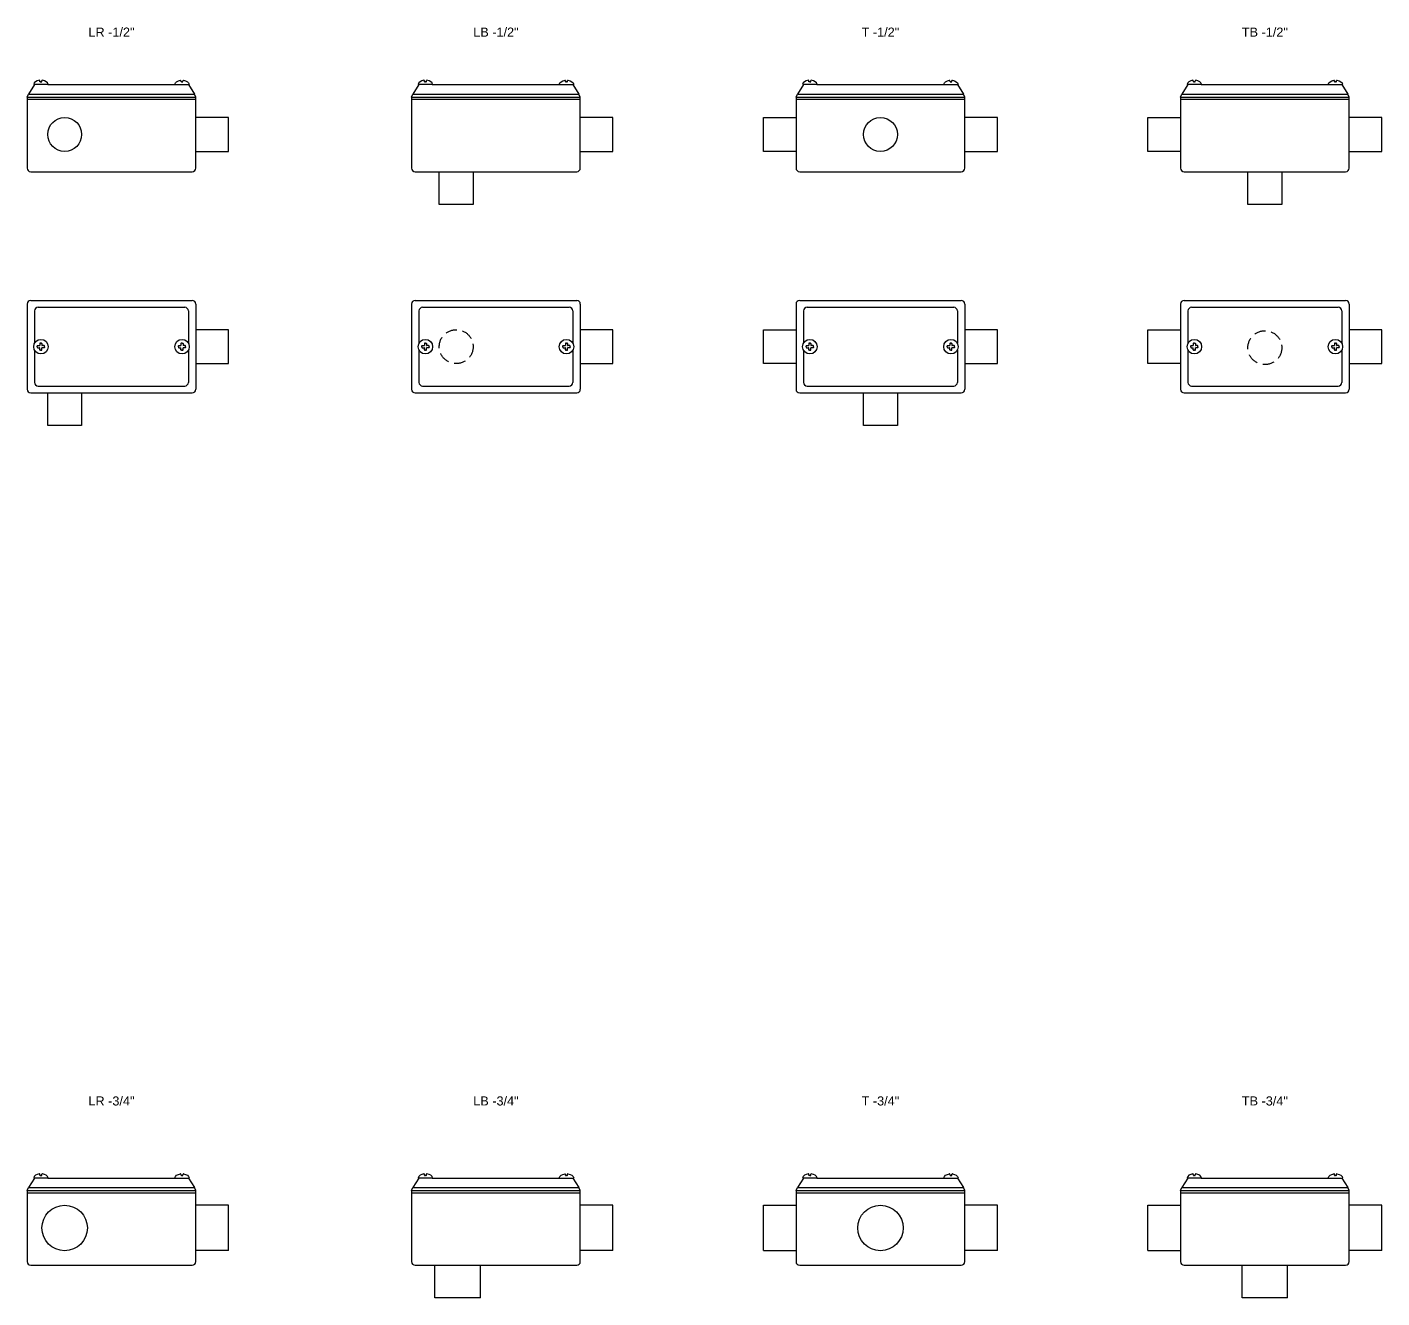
# Model space of a CAD drawing. Header units: millimetres. Extents: x -1637 to 3313, y 823 to 4086.
# Drawn here: x 1248 to 1994, y 3377 to 4077 of the extents above; entities that cross this region are included whole.
import ezdxf
from ezdxf.enums import TextEntityAlignment as Align

# ---------------------------------------------------------------- set-up
doc = ezdxf.new("R2010")
doc.units = ezdxf.units.MM
doc.linetypes.add('HIDDEN', pattern=[9.525, 6.35, -3.175])
doc.layers.add('CONDULETE', color=8, linetype='Continuous')
doc.layers.add('FURO VASADO', color=251, linetype='HIDDEN')
doc.styles.get("Standard").update_dxf_attribs({"font": 'arial.ttf'})

msp = doc.modelspace()

# ---------------------------------------------------------------- linework, layer by layer
at = {"layer": 'CONDULETE'}
for p, q in [((1254.85, 4047.14), (1254.8, 4047.7)), ((1255.89, 4047.14), (1255.94, 4047.7)), ((1332.61, 4047.14), (1332.56, 4047.7)), ((1333.65, 4047.14), (1333.7, 4047.7)), ((1466.76, 4047.14), (1466.71, 4047.7)), ((1467.8, 4047.14), (1467.85, 4047.7)), ((1544.51, 4047.14), (1544.46, 4047.7)), ((1545.55, 4047.14), (1545.6, 4047.7)), ((1678.66, 4047.14), (1678.61, 4047.7)), ((1679.7, 4047.14), (1679.75, 4047.7)), ((1756.42, 4047.14), (1756.37, 4047.7)), ((1757.46, 4047.14), (1757.51, 4047.7)), ((1890.57, 4047.14), (1890.52, 4047.7)), ((1891.6, 4047.14), (1891.66, 4047.7)), ((1968.32, 4047.14), (1968.27, 4047.7)), ((1969.36, 4047.14), (1969.41, 4047.7)), ((1247.75, 4038.64), (1248.47, 4040.3)), ((1251.85, 4045.51), (1248.47, 4040.3)), ((1248.47, 4040.3), (1340.03, 4040.3)), ((1259.15, 4045.51), (1251.6, 4045.51)), ((1255.37, 4046.96), (1255.05, 4046.96)), ((1255.37, 4046.96), (1255.69, 4046.96)), ((1259.15, 4045.51), (1329.35, 4045.51)), ((1329.35, 4045.51), (1336.9, 4045.51)), ((1333.13, 4046.96), (1332.81, 4046.96)), ((1333.13, 4046.96), (1333.45, 4046.96)), ((1336.65, 4045.51), (1340.03, 4040.3)), ((1340.75, 4038.64), (1340.03, 4040.3)), ((1459.65, 4038.64), (1460.38, 4040.3)), ((1463.75, 4045.51), (1460.38, 4040.3)), ((1460.38, 4040.3), (1551.93, 4040.3)), ((1471.05, 4045.51), (1463.5, 4045.51)), ((1467.28, 4046.96), (1466.96, 4046.96)), ((1467.28, 4046.96), (1467.6, 4046.96)), ((1471.05, 4045.51), (1541.26, 4045.51)), ((1541.26, 4045.51), (1548.81, 4045.51)), ((1545.03, 4046.96), (1544.71, 4046.96)), ((1545.03, 4046.96), (1545.35, 4046.96)), ((1548.56, 4045.51), (1551.93, 4040.3)), ((1552.65, 4038.64), (1551.93, 4040.3)), ((1671.56, 4038.64), (1672.28, 4040.3)), ((1675.65, 4045.51), (1672.28, 4040.3)), ((1672.28, 4040.3), (1763.83, 4040.3)), ((1682.95, 4045.51), (1675.41, 4045.51)), ((1679.18, 4046.96), (1678.86, 4046.96)), ((1679.18, 4046.96), (1679.5, 4046.96)), ((1682.95, 4045.51), (1753.16, 4045.51)), ((1753.16, 4045.51), (1760.71, 4045.51)), ((1756.94, 4046.96), (1756.62, 4046.96)), ((1756.94, 4046.96), (1757.26, 4046.96)), ((1760.46, 4045.51), (1763.83, 4040.3)), ((1764.56, 4038.64), (1763.83, 4040.3)), ((1883.46, 4038.64), (1884.19, 4040.3)), ((1887.56, 4045.51), (1884.19, 4040.3)), ((1884.19, 4040.3), (1975.74, 4040.3)), ((1894.86, 4045.51), (1887.31, 4045.51)), ((1891.09, 4046.96), (1890.77, 4046.96)), ((1891.09, 4046.96), (1891.41, 4046.96)), ((1894.86, 4045.51), (1965.07, 4045.51)), ((1965.07, 4045.51), (1972.61, 4045.51)), ((1968.84, 4046.96), (1968.52, 4046.96)), ((1968.84, 4046.96), (1969.16, 4046.96)), ((1972.37, 4045.51), (1975.74, 4040.3)), ((1976.46, 4038.64), (1975.74, 4040.3)), ((1247.75, 4038.64), (1247.75, 3999.51)), ((1247.75, 4038.64), (1340.75, 4038.64)), ((1247.75, 4037.51), (1340.75, 4037.51)), ((1340.75, 3999.51), (1340.75, 4038.64)), ((1459.65, 4038.64), (1459.65, 3999.51)), ((1459.65, 4038.64), (1552.65, 4038.64)), ((1459.65, 4037.51), (1552.65, 4037.51)), ((1552.65, 3999.51), (1552.65, 4038.64)), ((1671.56, 4038.64), (1671.56, 3999.51)), ((1671.56, 4038.64), (1764.56, 4038.64)), ((1671.56, 4037.51), (1764.56, 4037.51)), ((1764.56, 3999.51), (1764.56, 4038.64)), ((1883.46, 4038.64), (1883.46, 3999.51)), ((1883.46, 4038.64), (1976.46, 4038.64)), ((1883.46, 4037.51), (1976.46, 4037.51)), ((1976.46, 3999.51), (1976.46, 4038.64)), ((1358.75, 4027.42), (1340.75, 4027.42)), ((1358.75, 4008.72), (1358.75, 4027.42)), ((1570.65, 4027.42), (1552.65, 4027.42)), ((1570.65, 4008.72), (1570.65, 4027.42)), ((1653.56, 4008.72), (1653.56, 4027.42)), ((1653.56, 4027.42), (1671.56, 4027.42)), ((1782.56, 4027.42), (1764.56, 4027.42)), ((1782.56, 4008.72), (1782.56, 4027.42)), ((1865.46, 4008.72), (1865.46, 4027.42)), ((1865.46, 4027.42), (1883.46, 4027.42)), ((1994.46, 4027.42), (1976.46, 4027.42)), ((1994.46, 4008.72), (1994.46, 4027.42)), ((1340.75, 4008.72), (1358.75, 4008.72)), ((1552.65, 4008.72), (1570.65, 4008.72)), ((1671.56, 4008.72), (1653.56, 4008.72)), ((1764.56, 4008.72), (1782.56, 4008.72)), ((1883.46, 4008.72), (1865.46, 4008.72)), ((1976.46, 4008.72), (1994.46, 4008.72)), ((1249.75, 3997.51), (1338.75, 3997.51)), ((1461.65, 3997.51), (1550.65, 3997.51)), ((1474.91, 3979.51), (1474.91, 3997.51)), ((1493.61, 3997.51), (1493.61, 3979.51)), ((1673.56, 3997.51), (1762.56, 3997.51)), ((1885.46, 3997.51), (1974.46, 3997.51)), ((1920.61, 3979.51), (1920.61, 3997.51)), ((1939.31, 3997.51), (1939.31, 3979.51)), ((1493.61, 3979.51), (1474.91, 3979.51)), ((1939.31, 3979.51), (1920.61, 3979.51)), ((1247.75, 3924.57), (1247.75, 3877.57)), ((1249.75, 3926.57), (1338.75, 3926.57)), ((1251.85, 3920.78), (1251.85, 3902.94)), ((1253.85, 3922.78), (1334.65, 3922.78)), ((1336.65, 3920.78), (1336.65, 3902.94)), ((1340.75, 3924.57), (1340.75, 3877.57)), ((1459.65, 3924.57), (1459.65, 3877.57)), ((1461.65, 3926.57), (1550.65, 3926.57)), ((1463.75, 3920.78), (1463.75, 3902.94)), ((1465.75, 3922.78), (1546.56, 3922.78)), ((1548.56, 3920.78), (1548.56, 3902.94)), ((1552.65, 3924.57), (1552.65, 3877.57)), ((1671.56, 3924.57), (1671.56, 3877.57)), ((1673.56, 3926.57), (1762.56, 3926.57)), ((1675.65, 3920.78), (1675.65, 3902.94)), ((1677.65, 3922.78), (1758.46, 3922.78)), ((1760.46, 3920.78), (1760.46, 3902.94)), ((1764.56, 3924.57), (1764.56, 3877.57)), ((1883.46, 3924.57), (1883.46, 3877.57)), ((1885.46, 3926.57), (1974.46, 3926.57)), ((1887.56, 3920.78), (1887.56, 3902.94)), ((1889.56, 3922.78), (1970.37, 3922.78)), ((1972.37, 3920.78), (1972.37, 3902.94)), ((1976.46, 3924.57), (1976.46, 3877.57)), ((1358.75, 3910.42), (1340.75, 3910.42)), ((1358.75, 3891.72), (1358.75, 3910.42)), ((1570.65, 3910.42), (1552.65, 3910.42)), ((1570.65, 3891.72), (1570.65, 3910.42)), ((1653.56, 3891.72), (1653.56, 3910.42)), ((1653.56, 3910.42), (1671.56, 3910.42)), ((1782.56, 3910.42), (1764.56, 3910.42)), ((1782.56, 3891.72), (1782.56, 3910.42)), ((1865.46, 3891.72), (1865.46, 3910.42)), ((1865.46, 3910.42), (1883.46, 3910.42)), ((1994.46, 3910.42), (1976.46, 3910.42)), ((1994.46, 3891.72), (1994.46, 3910.42)), ((1251.85, 3899.21), (1251.85, 3881.37)), ((1253.38, 3901.07), (1253.38, 3901.44)), ((1253.38, 3901.07), (1253.38, 3900.7)), ((1253.58, 3901.64), (1254.64, 3901.64)), ((1253.58, 3900.5), (1254.64, 3900.5)), ((1254.8, 3902.87), (1254.8, 3901.8)), ((1254.8, 3899.28), (1254.8, 3900.34)), ((1255.37, 3903.07), (1255, 3903.07)), ((1255.37, 3899.08), (1255, 3899.08)), ((1255.37, 3903.07), (1255.74, 3903.07)), ((1255.37, 3899.08), (1255.74, 3899.08)), ((1255.94, 3902.87), (1255.94, 3901.8)), ((1255.94, 3899.28), (1255.94, 3900.34)), ((1257.17, 3901.64), (1256.1, 3901.64)), ((1257.17, 3900.5), (1256.1, 3900.5)), ((1257.37, 3901.07), (1257.37, 3901.44)), ((1257.37, 3901.07), (1257.37, 3900.7)), ((1331.13, 3901.07), (1331.13, 3901.44)), ((1331.13, 3901.07), (1331.13, 3900.7)), ((1331.33, 3901.64), (1332.4, 3901.64)), ((1331.33, 3900.5), (1332.4, 3900.5)), ((1332.56, 3902.87), (1332.56, 3901.8)), ((1332.56, 3899.28), (1332.56, 3900.34)), ((1333.13, 3903.07), (1332.76, 3903.07)), ((1333.13, 3899.08), (1332.76, 3899.08)), ((1333.13, 3903.07), (1333.5, 3903.07)), ((1333.13, 3899.08), (1333.5, 3899.08)), ((1333.7, 3902.87), (1333.7, 3901.8)), ((1333.7, 3899.28), (1333.7, 3900.34)), ((1334.92, 3901.64), (1333.86, 3901.64)), ((1334.92, 3900.5), (1333.86, 3900.5)), ((1335.12, 3901.07), (1335.12, 3901.44)), ((1335.12, 3901.07), (1335.12, 3900.7)), ((1336.65, 3899.21), (1336.65, 3881.37)), ((1463.75, 3899.21), (1463.75, 3881.37)), ((1465.28, 3901.07), (1465.28, 3901.44)), ((1465.28, 3901.07), (1465.28, 3900.7)), ((1465.48, 3901.64), (1466.55, 3901.64)), ((1465.48, 3900.5), (1466.55, 3900.5)), ((1466.71, 3902.87), (1466.71, 3901.8)), ((1466.71, 3899.28), (1466.71, 3900.34)), ((1467.28, 3903.07), (1466.91, 3903.07)), ((1467.28, 3899.08), (1466.91, 3899.08)), ((1467.28, 3903.07), (1467.65, 3903.07)), ((1467.28, 3899.08), (1467.65, 3899.08)), ((1467.85, 3902.87), (1467.85, 3901.8)), ((1467.85, 3899.28), (1467.85, 3900.34)), ((1469.07, 3901.64), (1468.01, 3901.64)), ((1469.07, 3900.5), (1468.01, 3900.5)), ((1469.27, 3901.07), (1469.27, 3901.44)), ((1469.27, 3901.07), (1469.27, 3900.7)), ((1543.04, 3901.07), (1543.04, 3901.44)), ((1543.04, 3901.07), (1543.04, 3900.7)), ((1543.24, 3901.64), (1544.3, 3901.64)), ((1543.24, 3900.5), (1544.3, 3900.5)), ((1544.46, 3902.87), (1544.46, 3901.8)), ((1544.46, 3899.28), (1544.46, 3900.34)), ((1545.03, 3903.07), (1544.66, 3903.07)), ((1545.03, 3899.08), (1544.66, 3899.08)), ((1545.03, 3903.07), (1545.4, 3903.07)), ((1545.03, 3899.08), (1545.4, 3899.08)), ((1545.6, 3902.87), (1545.6, 3901.8)), ((1545.6, 3899.28), (1545.6, 3900.34)), ((1546.83, 3901.64), (1545.76, 3901.64)), ((1546.83, 3900.5), (1545.76, 3900.5)), ((1547.03, 3901.07), (1547.03, 3901.44)), ((1547.03, 3901.07), (1547.03, 3900.7)), ((1548.56, 3899.21), (1548.56, 3881.37)), ((1675.65, 3899.21), (1675.65, 3881.37)), ((1677.19, 3901.07), (1677.19, 3901.44)), ((1677.19, 3901.07), (1677.19, 3900.7)), ((1677.39, 3901.64), (1678.45, 3901.64)), ((1677.39, 3900.5), (1678.45, 3900.5)), ((1678.61, 3902.87), (1678.61, 3901.8)), ((1678.61, 3899.28), (1678.61, 3900.34)), ((1679.18, 3903.07), (1678.81, 3903.07)), ((1679.18, 3899.08), (1678.81, 3899.08)), ((1679.18, 3903.07), (1679.55, 3903.07)), ((1679.18, 3899.08), (1679.55, 3899.08)), ((1679.75, 3902.87), (1679.75, 3901.8)), ((1679.75, 3899.28), (1679.75, 3900.34)), ((1680.98, 3901.64), (1679.91, 3901.64)), ((1680.98, 3900.5), (1679.91, 3900.5)), ((1681.18, 3901.07), (1681.18, 3901.44)), ((1681.18, 3901.07), (1681.18, 3900.7)), ((1754.94, 3901.07), (1754.94, 3901.44)), ((1754.94, 3901.07), (1754.94, 3900.7)), ((1755.14, 3901.64), (1756.21, 3901.64)), ((1755.14, 3900.5), (1756.21, 3900.5)), ((1756.37, 3902.87), (1756.37, 3901.8)), ((1756.37, 3899.28), (1756.37, 3900.34)), ((1756.94, 3903.07), (1756.57, 3903.07)), ((1756.94, 3899.08), (1756.57, 3899.08)), ((1756.94, 3903.07), (1757.31, 3903.07)), ((1756.94, 3899.08), (1757.31, 3899.08)), ((1757.51, 3902.87), (1757.51, 3901.8)), ((1757.51, 3899.28), (1757.51, 3900.34)), ((1758.73, 3901.64), (1757.67, 3901.64)), ((1758.73, 3900.5), (1757.67, 3900.5)), ((1758.93, 3901.07), (1758.93, 3901.44)), ((1758.93, 3901.07), (1758.93, 3900.7)), ((1760.46, 3899.21), (1760.46, 3881.37)), ((1887.56, 3899.21), (1887.56, 3881.37)), ((1889.09, 3901.07), (1889.09, 3901.44)), ((1889.09, 3901.07), (1889.09, 3900.7)), ((1889.29, 3901.64), (1890.36, 3901.64)), ((1889.29, 3900.5), (1890.36, 3900.5)), ((1890.52, 3902.87), (1890.52, 3901.8)), ((1890.52, 3899.28), (1890.52, 3900.34)), ((1891.09, 3903.07), (1890.72, 3903.07)), ((1891.09, 3899.08), (1890.72, 3899.08)), ((1891.09, 3903.07), (1891.46, 3903.07)), ((1891.09, 3899.08), (1891.46, 3899.08)), ((1891.66, 3902.87), (1891.66, 3901.8)), ((1891.66, 3899.28), (1891.66, 3900.34)), ((1892.88, 3901.64), (1891.82, 3901.64)), ((1892.88, 3900.5), (1891.82, 3900.5)), ((1893.08, 3901.07), (1893.08, 3901.44)), ((1893.08, 3901.07), (1893.08, 3900.7)), ((1966.85, 3901.07), (1966.85, 3901.44)), ((1966.85, 3901.07), (1966.85, 3900.7)), ((1967.05, 3901.64), (1968.11, 3901.64)), ((1967.05, 3900.5), (1968.11, 3900.5)), ((1968.27, 3902.87), (1968.27, 3901.8)), ((1968.27, 3899.28), (1968.27, 3900.34)), ((1968.84, 3903.07), (1968.47, 3903.07)), ((1968.84, 3899.08), (1968.47, 3899.08)), ((1968.84, 3903.07), (1969.21, 3903.07)), ((1968.84, 3899.08), (1969.21, 3899.08)), ((1969.41, 3902.87), (1969.41, 3901.8)), ((1969.41, 3899.28), (1969.41, 3900.34)), ((1970.64, 3901.64), (1969.57, 3901.64)), ((1970.64, 3900.5), (1969.57, 3900.5)), ((1970.84, 3901.07), (1970.84, 3901.44)), ((1970.84, 3901.07), (1970.84, 3900.7)), ((1972.37, 3899.21), (1972.37, 3881.37)), ((1340.75, 3891.72), (1358.75, 3891.72)), ((1552.65, 3891.72), (1570.65, 3891.72)), ((1671.56, 3891.72), (1653.56, 3891.72)), ((1764.56, 3891.72), (1782.56, 3891.72)), ((1883.46, 3891.72), (1865.46, 3891.72)), ((1976.46, 3891.72), (1994.46, 3891.72)), ((1249.75, 3875.57), (1338.75, 3875.57)), ((1253.85, 3879.37), (1334.65, 3879.37)), ((1259.11, 3857.57), (1259.11, 3875.57)), ((1277.81, 3875.57), (1277.81, 3857.57)), ((1461.65, 3875.57), (1550.65, 3875.57)), ((1465.75, 3879.37), (1546.56, 3879.37)), ((1673.56, 3875.57), (1762.56, 3875.57)), ((1677.65, 3879.37), (1758.46, 3879.37)), ((1708.71, 3857.57), (1708.71, 3875.57)), ((1727.41, 3875.57), (1727.41, 3857.57)), ((1885.46, 3875.57), (1974.46, 3875.57)), ((1889.56, 3879.37), (1970.37, 3879.37)), ((1277.81, 3857.57), (1259.11, 3857.57)), ((1727.41, 3857.57), (1708.71, 3857.57)), ((1251.85, 3442.74), (1248.47, 3437.53)), ((1259.15, 3442.74), (1251.6, 3442.74)), ((1254.85, 3444.37), (1254.8, 3444.93)), ((1255.37, 3444.19), (1255.05, 3444.19)), ((1255.37, 3444.19), (1255.69, 3444.19)), ((1255.89, 3444.37), (1255.94, 3444.93)), ((1259.15, 3442.74), (1329.35, 3442.74)), ((1329.35, 3442.74), (1336.9, 3442.74)), ((1332.61, 3444.37), (1332.56, 3444.93)), ((1333.13, 3444.19), (1332.81, 3444.19)), ((1333.13, 3444.19), (1333.45, 3444.19)), ((1333.65, 3444.37), (1333.7, 3444.93)), ((1336.65, 3442.74), (1340.03, 3437.53)), ((1463.75, 3442.74), (1460.38, 3437.53)), ((1471.05, 3442.74), (1463.5, 3442.74)), ((1466.76, 3444.37), (1466.71, 3444.93)), ((1467.28, 3444.19), (1466.96, 3444.19)), ((1467.28, 3444.19), (1467.6, 3444.19)), ((1467.8, 3444.37), (1467.85, 3444.93)), ((1471.05, 3442.74), (1541.26, 3442.74)), ((1541.26, 3442.74), (1548.81, 3442.74)), ((1544.51, 3444.37), (1544.46, 3444.93)), ((1545.03, 3444.19), (1544.71, 3444.19)), ((1545.03, 3444.19), (1545.35, 3444.19)), ((1545.55, 3444.37), (1545.6, 3444.93)), ((1548.56, 3442.74), (1551.93, 3437.53)), ((1675.65, 3442.74), (1672.28, 3437.53)), ((1682.95, 3442.74), (1675.41, 3442.74)), ((1678.66, 3444.37), (1678.61, 3444.93)), ((1679.18, 3444.19), (1678.86, 3444.19)), ((1679.18, 3444.19), (1679.5, 3444.19)), ((1679.7, 3444.37), (1679.75, 3444.93)), ((1682.95, 3442.74), (1753.16, 3442.74)), ((1753.16, 3442.74), (1760.71, 3442.74)), ((1756.42, 3444.37), (1756.37, 3444.93)), ((1756.94, 3444.19), (1756.62, 3444.19)), ((1756.94, 3444.19), (1757.26, 3444.19)), ((1757.46, 3444.37), (1757.51, 3444.93)), ((1760.46, 3442.74), (1763.83, 3437.53)), ((1887.56, 3442.74), (1884.19, 3437.53)), ((1894.86, 3442.74), (1887.31, 3442.74)), ((1890.57, 3444.37), (1890.52, 3444.93)), ((1891.09, 3444.19), (1890.77, 3444.19)), ((1891.09, 3444.19), (1891.41, 3444.19)), ((1891.6, 3444.37), (1891.66, 3444.93)), ((1894.86, 3442.74), (1965.07, 3442.74)), ((1965.07, 3442.74), (1972.61, 3442.74)), ((1968.32, 3444.37), (1968.27, 3444.93)), ((1968.84, 3444.19), (1968.52, 3444.19)), ((1968.84, 3444.19), (1969.16, 3444.19)), ((1969.36, 3444.37), (1969.41, 3444.93)), ((1972.37, 3442.74), (1975.74, 3437.53)), ((1247.75, 3435.87), (1248.47, 3437.53)), ((1247.75, 3435.87), (1247.75, 3396.74)), ((1247.75, 3435.87), (1340.75, 3435.87)), ((1248.47, 3437.53), (1340.03, 3437.53)), ((1340.75, 3435.87), (1340.03, 3437.53)), ((1340.75, 3396.74), (1340.75, 3435.87)), ((1459.65, 3435.87), (1460.38, 3437.53)), ((1459.65, 3435.87), (1459.65, 3396.74)), ((1459.65, 3435.87), (1552.65, 3435.87)), ((1460.38, 3437.53), (1551.93, 3437.53)), ((1552.65, 3435.87), (1551.93, 3437.53)), ((1552.65, 3396.74), (1552.65, 3435.87)), ((1671.56, 3435.87), (1672.28, 3437.53)), ((1671.56, 3435.87), (1671.56, 3396.74)), ((1671.56, 3435.87), (1764.56, 3435.87)), ((1672.28, 3437.53), (1763.83, 3437.53)), ((1764.56, 3435.87), (1763.83, 3437.53)), ((1764.56, 3396.74), (1764.56, 3435.87)), ((1883.46, 3435.87), (1884.19, 3437.53)), ((1883.46, 3435.87), (1883.46, 3396.74)), ((1883.46, 3435.87), (1976.46, 3435.87)), ((1884.19, 3437.53), (1975.74, 3437.53)), ((1976.46, 3435.87), (1975.74, 3437.53)), ((1976.46, 3396.74), (1976.46, 3435.87)), ((1247.75, 3434.74), (1340.75, 3434.74)), ((1358.75, 3427.83), (1340.75, 3427.83)), ((1358.75, 3402.78), (1358.75, 3427.83)), ((1459.65, 3434.74), (1552.65, 3434.74)), ((1570.65, 3427.83), (1552.65, 3427.83)), ((1570.65, 3402.78), (1570.65, 3427.83)), ((1653.56, 3427.83), (1671.56, 3427.83)), ((1653.56, 3402.78), (1653.56, 3427.83)), ((1671.56, 3434.74), (1764.56, 3434.74)), ((1782.56, 3427.83), (1764.56, 3427.83)), ((1782.56, 3402.78), (1782.56, 3427.83)), ((1865.46, 3427.83), (1883.46, 3427.83)), ((1865.46, 3402.78), (1865.46, 3427.83)), ((1883.46, 3434.74), (1976.46, 3434.74)), ((1994.46, 3427.83), (1976.46, 3427.83)), ((1994.46, 3402.78), (1994.46, 3427.83)), ((1358.75, 3402.78), (1340.75, 3402.78)), ((1570.65, 3402.78), (1552.65, 3402.78)), ((1653.56, 3402.78), (1671.56, 3402.78)), ((1782.56, 3402.78), (1764.56, 3402.78)), ((1865.46, 3402.78), (1883.46, 3402.78)), ((1994.46, 3402.78), (1976.46, 3402.78)), ((1249.75, 3394.74), (1338.75, 3394.74)), ((1461.65, 3394.74), (1550.65, 3394.74)), ((1472.56, 3376.74), (1472.56, 3394.74)), ((1497.61, 3376.74), (1497.61, 3394.74)), ((1673.56, 3394.74), (1762.56, 3394.74)), ((1885.46, 3394.74), (1974.46, 3394.74)), ((1917.44, 3376.74), (1917.44, 3394.74)), ((1942.49, 3376.74), (1942.49, 3394.74)), ((1497.61, 3376.74), (1472.56, 3376.74)), ((1942.49, 3376.74), (1917.44, 3376.74))]:
    msp.add_line(p, q, dxfattribs=at)
for centre, radius in [((1268.46, 4018.07), 9.35), ((1718.06, 4018.07), 9.35), ((1255.37, 3901.07), 3.99), ((1333.13, 3901.07), 3.99), ((1467.28, 3901.07), 3.99), ((1545.03, 3901.07), 3.99), ((1679.18, 3901.07), 3.99), ((1756.94, 3901.07), 3.99), ((1891.09, 3901.07), 3.99), ((1968.84, 3901.07), 3.99), ((1268.44, 3415.3), 12.53), ((1718.09, 3415.3), 12.53)]:
    msp.add_circle(centre, radius, dxfattribs=at)
for centre, radius, start, end in [((1254.6, 4047.68), 0.2, 5.15271, 97.00038), ((1256.14, 4047.68), 0.2, 82.99962, 174.84729), ((1332.36, 4047.68), 0.2, 5.15271, 97.00038), ((1333.9, 4047.68), 0.2, 82.99962, 174.84729), ((1466.51, 4047.68), 0.2, 5.15271, 97.00038), ((1468.05, 4047.68), 0.2, 82.99962, 174.84729), ((1544.26, 4047.68), 0.2, 5.15271, 97.00038), ((1545.8, 4047.68), 0.2, 82.99962, 174.84729), ((1678.41, 4047.68), 0.2, 5.15271, 97.00038), ((1679.95, 4047.68), 0.2, 82.99962, 174.84729), ((1756.17, 4047.68), 0.2, 5.15271, 97.00038), ((1757.7, 4047.68), 0.2, 82.99962, 174.84729), ((1890.32, 4047.68), 0.2, 5.15271, 97.00038), ((1891.85, 4047.68), 0.2, 82.99962, 174.84729), ((1968.07, 4047.68), 0.2, 5.15271, 97.00038), ((1969.61, 4047.68), 0.2, 82.99962, 174.84729), ((1251.6, 4045.71), 0.2, 170.96153, 270), ((1255.05, 4047.16), 0.2, 185.15271, 270), ((1255.69, 4047.16), 0.2, 270, 354.84729), ((1259.15, 4045.71), 0.2, 270, 9.03847), ((1329.35, 4045.71), 0.2, 170.96153, 270), ((1332.81, 4047.16), 0.2, 185.15271, 270), ((1333.45, 4047.16), 0.2, 270, 354.84729), ((1336.9, 4045.71), 0.2, 270, 9.03847), ((1463.5, 4045.71), 0.2, 170.96153, 270), ((1466.96, 4047.16), 0.2, 185.15271, 270), ((1467.6, 4047.16), 0.2, 270, 354.84729), ((1471.05, 4045.71), 0.2, 270, 9.03847), ((1541.26, 4045.71), 0.2, 170.96153, 270), ((1544.71, 4047.16), 0.2, 185.15271, 270), ((1545.35, 4047.16), 0.2, 270, 354.84729), ((1548.81, 4045.71), 0.2, 270, 9.03847), ((1675.41, 4045.71), 0.2, 170.96153, 270), ((1678.86, 4047.16), 0.2, 185.15271, 270), ((1679.5, 4047.16), 0.2, 270, 354.84729), ((1682.95, 4045.71), 0.2, 270, 9.03847), ((1753.16, 4045.71), 0.2, 170.96153, 270), ((1756.62, 4047.16), 0.2, 185.15271, 270), ((1757.26, 4047.16), 0.2, 270, 354.84729), ((1760.71, 4045.71), 0.2, 270, 9.03847), ((1887.31, 4045.71), 0.2, 170.96153, 270), ((1890.77, 4047.16), 0.2, 185.15271, 270), ((1891.41, 4047.16), 0.2, 270, 354.84729), ((1894.86, 4045.71), 0.2, 270, 9.03847), ((1965.07, 4045.71), 0.2, 170.96153, 270), ((1968.52, 4047.16), 0.2, 185.15271, 270), ((1969.16, 4047.16), 0.2, 270, 354.84729), ((1972.61, 4045.71), 0.2, 270, 9.03847), ((1249.75, 3999.51), 2, 180, 270), ((1338.75, 3999.51), 2, 270, 0), ((1461.65, 3999.51), 2, 180, 270), ((1550.65, 3999.51), 2, 270, 0), ((1673.56, 3999.51), 2, 180, 270), ((1762.56, 3999.51), 2, 270, 0), ((1885.46, 3999.51), 2, 180, 270), ((1974.46, 3999.51), 2, 270, 0), ((1249.75, 3924.57), 2, 90, 180), ((1253.85, 3920.78), 2, 90, 180), ((1334.65, 3920.78), 2, 0, 90), ((1338.75, 3924.57), 2, 0, 90), ((1461.65, 3924.57), 2, 90, 180), ((1465.75, 3920.78), 2, 90, 180), ((1546.56, 3920.78), 2, 0, 90), ((1550.65, 3924.57), 2, 0, 90), ((1673.56, 3924.57), 2, 90, 180), ((1677.65, 3920.78), 2, 90, 180), ((1758.46, 3920.78), 2, 0, 90), ((1762.56, 3924.57), 2, 0, 90), ((1885.46, 3924.57), 2, 90, 180), ((1889.56, 3920.78), 2, 90, 180), ((1970.37, 3920.78), 2, 0, 90), ((1974.46, 3924.57), 2, 0, 90), ((1253.58, 3901.44), 0.2, 90, 180), ((1253.58, 3900.7), 0.2, 180, 270), ((1254.64, 3901.8), 0.16, 270, 0), ((1254.64, 3900.34), 0.16, 0, 90), ((1255, 3902.87), 0.2, 90, 180), ((1255, 3899.28), 0.2, 180, 270), ((1255.74, 3902.87), 0.2, 0, 90), ((1255.74, 3899.28), 0.2, 270, 0), ((1256.1, 3901.8), 0.16, 180, 270), ((1256.1, 3900.34), 0.16, 90, 180), ((1257.17, 3901.44), 0.2, 0, 90), ((1257.17, 3900.7), 0.2, 270, 0), ((1331.33, 3901.44), 0.2, 90, 180), ((1331.33, 3900.7), 0.2, 180, 270), ((1332.4, 3901.8), 0.16, 270, 0), ((1332.4, 3900.34), 0.16, 0, 90), ((1332.76, 3902.87), 0.2, 90, 180), ((1332.76, 3899.28), 0.2, 180, 270), ((1333.5, 3902.87), 0.2, 0, 90), ((1333.5, 3899.28), 0.2, 270, 0), ((1333.86, 3901.8), 0.16, 180, 270), ((1333.86, 3900.34), 0.16, 90, 180), ((1334.92, 3901.44), 0.2, 0, 90), ((1334.92, 3900.7), 0.2, 270, 0), ((1465.48, 3901.44), 0.2, 90, 180), ((1465.48, 3900.7), 0.2, 180, 270), ((1466.55, 3901.8), 0.16, 270, 0), ((1466.55, 3900.34), 0.16, 0, 90), ((1466.91, 3902.87), 0.2, 90, 180), ((1466.91, 3899.28), 0.2, 180, 270), ((1467.65, 3902.87), 0.2, 0, 90), ((1467.65, 3899.28), 0.2, 270, 0), ((1468.01, 3901.8), 0.16, 180, 270), ((1468.01, 3900.34), 0.16, 90, 180), ((1469.07, 3901.44), 0.2, 0, 90), ((1469.07, 3900.7), 0.2, 270, 0), ((1543.24, 3901.44), 0.2, 90, 180), ((1543.24, 3900.7), 0.2, 180, 270), ((1544.3, 3901.8), 0.16, 270, 0), ((1544.3, 3900.34), 0.16, 0, 90), ((1544.66, 3902.87), 0.2, 90, 180), ((1544.66, 3899.28), 0.2, 180, 270), ((1545.4, 3902.87), 0.2, 0, 90), ((1545.4, 3899.28), 0.2, 270, 0), ((1545.76, 3901.8), 0.16, 180, 270), ((1545.76, 3900.34), 0.16, 90, 180), ((1546.83, 3901.44), 0.2, 0, 90), ((1546.83, 3900.7), 0.2, 270, 0), ((1677.39, 3901.44), 0.2, 90, 180), ((1677.39, 3900.7), 0.2, 180, 270), ((1678.45, 3901.8), 0.16, 270, 0), ((1678.45, 3900.34), 0.16, 0, 90), ((1678.81, 3902.87), 0.2, 90, 180), ((1678.81, 3899.28), 0.2, 180, 270), ((1679.55, 3902.87), 0.2, 0, 90), ((1679.55, 3899.28), 0.2, 270, 0), ((1679.91, 3901.8), 0.16, 180, 270), ((1679.91, 3900.34), 0.16, 90, 180), ((1680.98, 3901.44), 0.2, 0, 90), ((1680.98, 3900.7), 0.2, 270, 0), ((1755.14, 3901.44), 0.2, 90, 180), ((1755.14, 3900.7), 0.2, 180, 270), ((1756.21, 3901.8), 0.16, 270, 0), ((1756.21, 3900.34), 0.16, 0, 90), ((1756.57, 3902.87), 0.2, 90, 180), ((1756.57, 3899.28), 0.2, 180, 270), ((1757.31, 3902.87), 0.2, 0, 90), ((1757.31, 3899.28), 0.2, 270, 0), ((1757.67, 3901.8), 0.16, 180, 270), ((1757.67, 3900.34), 0.16, 90, 180), ((1758.73, 3901.44), 0.2, 0, 90), ((1758.73, 3900.7), 0.2, 270, 0), ((1889.29, 3901.44), 0.2, 90, 180), ((1889.29, 3900.7), 0.2, 180, 270), ((1890.36, 3901.8), 0.16, 270, 0), ((1890.36, 3900.34), 0.16, 0, 90), ((1890.72, 3902.87), 0.2, 90, 180), ((1890.72, 3899.28), 0.2, 180, 270), ((1891.46, 3902.87), 0.2, 0, 90), ((1891.46, 3899.28), 0.2, 270, 0), ((1891.82, 3901.8), 0.16, 180, 270), ((1891.82, 3900.34), 0.16, 90, 180), ((1892.88, 3901.44), 0.2, 0, 90), ((1892.88, 3900.7), 0.2, 270, 0), ((1967.05, 3901.44), 0.2, 90, 180), ((1967.05, 3900.7), 0.2, 180, 270), ((1968.11, 3901.8), 0.16, 270, 0), ((1968.11, 3900.34), 0.16, 0, 90), ((1968.47, 3902.87), 0.2, 90, 180), ((1968.47, 3899.28), 0.2, 180, 270), ((1969.21, 3902.87), 0.2, 0, 90), ((1969.21, 3899.28), 0.2, 270, 0), ((1969.57, 3901.8), 0.16, 180, 270), ((1969.57, 3900.34), 0.16, 90, 180), ((1970.64, 3901.44), 0.2, 0, 90), ((1970.64, 3900.7), 0.2, 270, 0), ((1249.75, 3877.57), 2, 180, 270), ((1253.85, 3881.37), 2, 180, 270), ((1334.65, 3881.37), 2, 270, 0), ((1338.75, 3877.57), 2, 270, 0), ((1461.65, 3877.57), 2, 180, 270), ((1465.75, 3881.37), 2, 180, 270), ((1546.56, 3881.37), 2, 270, 0), ((1550.65, 3877.57), 2, 270, 0), ((1673.56, 3877.57), 2, 180, 270), ((1677.65, 3881.37), 2, 180, 270), ((1758.46, 3881.37), 2, 270, 0), ((1762.56, 3877.57), 2, 270, 0), ((1885.46, 3877.57), 2, 180, 270), ((1889.56, 3881.37), 2, 180, 270), ((1970.37, 3881.37), 2, 270, 0), ((1974.46, 3877.57), 2, 270, 0), ((1251.6, 3442.94), 0.2, 170.96153, 270), ((1254.6, 3444.91), 0.2, 5.15271, 97.00038), ((1255.05, 3444.39), 0.2, 185.15271, 270), ((1255.69, 3444.39), 0.2, 270, 354.84729), ((1256.14, 3444.91), 0.2, 82.99962, 174.84729), ((1259.15, 3442.94), 0.2, 270, 9.03847), ((1329.35, 3442.94), 0.2, 170.96153, 270), ((1332.36, 3444.91), 0.2, 5.15271, 97.00038), ((1332.81, 3444.39), 0.2, 185.15271, 270), ((1333.45, 3444.39), 0.2, 270, 354.84729), ((1333.9, 3444.91), 0.2, 82.99962, 174.84729), ((1336.9, 3442.94), 0.2, 270, 9.03847), ((1463.5, 3442.94), 0.2, 170.96153, 270), ((1466.51, 3444.91), 0.2, 5.15271, 97.00038), ((1466.96, 3444.39), 0.2, 185.15271, 270), ((1467.6, 3444.39), 0.2, 270, 354.84729), ((1468.05, 3444.91), 0.2, 82.99962, 174.84729), ((1471.05, 3442.94), 0.2, 270, 9.03847), ((1541.26, 3442.94), 0.2, 170.96153, 270), ((1544.26, 3444.91), 0.2, 5.15271, 97.00038), ((1544.71, 3444.39), 0.2, 185.15271, 270), ((1545.35, 3444.39), 0.2, 270, 354.84729), ((1545.8, 3444.91), 0.2, 82.99962, 174.84729), ((1548.81, 3442.94), 0.2, 270, 9.03847), ((1675.41, 3442.94), 0.2, 170.96153, 270), ((1678.41, 3444.91), 0.2, 5.15271, 97.00038), ((1678.86, 3444.39), 0.2, 185.15271, 270), ((1679.5, 3444.39), 0.2, 270, 354.84729), ((1679.95, 3444.91), 0.2, 82.99962, 174.84729), ((1682.95, 3442.94), 0.2, 270, 9.03847), ((1753.16, 3442.94), 0.2, 170.96153, 270), ((1756.17, 3444.91), 0.2, 5.15271, 97.00038), ((1756.62, 3444.39), 0.2, 185.15271, 270), ((1757.26, 3444.39), 0.2, 270, 354.84729), ((1757.7, 3444.91), 0.2, 82.99962, 174.84729), ((1760.71, 3442.94), 0.2, 270, 9.03847), ((1887.31, 3442.94), 0.2, 170.96153, 270), ((1890.32, 3444.91), 0.2, 5.15271, 97.00038), ((1890.77, 3444.39), 0.2, 185.15271, 270), ((1891.41, 3444.39), 0.2, 270, 354.84729), ((1891.85, 3444.91), 0.2, 82.99962, 174.84729), ((1894.86, 3442.94), 0.2, 270, 9.03847), ((1965.07, 3442.94), 0.2, 170.96153, 270), ((1968.07, 3444.91), 0.2, 5.15271, 97.00038), ((1968.52, 3444.39), 0.2, 185.15271, 270), ((1969.16, 3444.39), 0.2, 270, 354.84729), ((1969.61, 3444.91), 0.2, 82.99962, 174.84729), ((1972.61, 3442.94), 0.2, 270, 9.03847), ((1249.75, 3396.74), 2, 180, 270), ((1338.75, 3396.74), 2, 270, 0), ((1461.65, 3396.74), 2, 180, 270), ((1550.65, 3396.74), 2, 270, 0), ((1673.56, 3396.74), 2, 180, 270), ((1762.56, 3396.74), 2, 270, 0), ((1885.46, 3396.74), 2, 180, 270), ((1974.46, 3396.74), 2, 270, 0)]:
    msp.add_arc(centre, radius, start, end, dxfattribs=at)
for centre, start_param, end_param in [((1255.37, 4045.51), 4.912545, 6.1872), ((1255.37, 4045.51), 3.237578, 4.512233), ((1467.28, 4045.51), 4.912545, 6.1872), ((1467.28, 4045.51), 3.237578, 4.512233), ((1679.18, 4045.51), 4.912545, 6.1872), ((1679.18, 4045.51), 3.237578, 4.512233), ((1891.09, 4045.51), 4.912545, 6.1872), ((1891.09, 4045.51), 3.237578, 4.512233), ((1255.37, 3442.74), 4.912545, 6.1872), ((1255.37, 3442.74), 3.237578, 4.512233), ((1467.28, 3442.74), 4.912545, 6.1872), ((1467.28, 3442.74), 3.237578, 4.512233), ((1679.18, 3442.74), 4.912545, 6.1872), ((1679.18, 3442.74), 3.237578, 4.512233), ((1891.09, 3442.74), 4.912545, 6.1872), ((1891.09, 3442.74), 3.237578, 4.512233)]:
    msp.add_ellipse(centre, major_axis=(-3.99, 0), ratio=0.605263, start_param=start_param, end_param=end_param, dxfattribs=at)
at = {"layer": 'CONDULETE', "extrusion": (0, 0, -1)}
for centre, start_param, end_param in [((1333.13, 4045.51), 3.237578, 4.512233), ((1333.13, 4045.51), 4.912545, 6.1872), ((1545.03, 4045.51), 3.237578, 4.512233), ((1545.03, 4045.51), 4.912545, 6.1872), ((1756.94, 4045.51), 3.237578, 4.512233), ((1756.94, 4045.51), 4.912545, 6.1872), ((1968.84, 4045.51), 3.237578, 4.512233), ((1968.84, 4045.51), 4.912545, 6.1872), ((1333.13, 3442.74), 3.237578, 4.512233), ((1333.13, 3442.74), 4.912545, 6.1872), ((1545.03, 3442.74), 3.237578, 4.512233), ((1545.03, 3442.74), 4.912545, 6.1872), ((1756.94, 3442.74), 3.237578, 4.512233), ((1756.94, 3442.74), 4.912545, 6.1872), ((1968.84, 3442.74), 3.237578, 4.512233), ((1968.84, 3442.74), 4.912545, 6.1872)]:
    msp.add_ellipse(centre, major_axis=(3.99, 0), ratio=0.605263, start_param=start_param, end_param=end_param, dxfattribs=at)
at = {"layer": 'FURO VASADO', "linetype": 'HIDDEN'}
for centre in [(1484.26, 3901.07), (1929.96, 3900.5)]:
    msp.add_circle(centre, 9.35, dxfattribs=at)

# ---------------------------------------------------------------- texts
at = {"color": 1}
for s, p in [('LR -1/2"', (1294.25, 4074.55)), ('LB -1/2"', (1506.15, 4074.55)), ('T -1/2"', (1718.06, 4074.55)), ('TB -1/2"', (1929.96, 4074.55)), ('LR -3/4"', (1294.25, 3485.4)), ('LB -3/4"', (1506.15, 3485.4)), ('T -3/4"', (1718.06, 3485.4)), ('TB -3/4"', (1929.96, 3485.4))]:
    msp.add_text(s, height=5, dxfattribs=at).set_placement(p, align=Align.MIDDLE)

doc.saveas('drawing.dxf')
